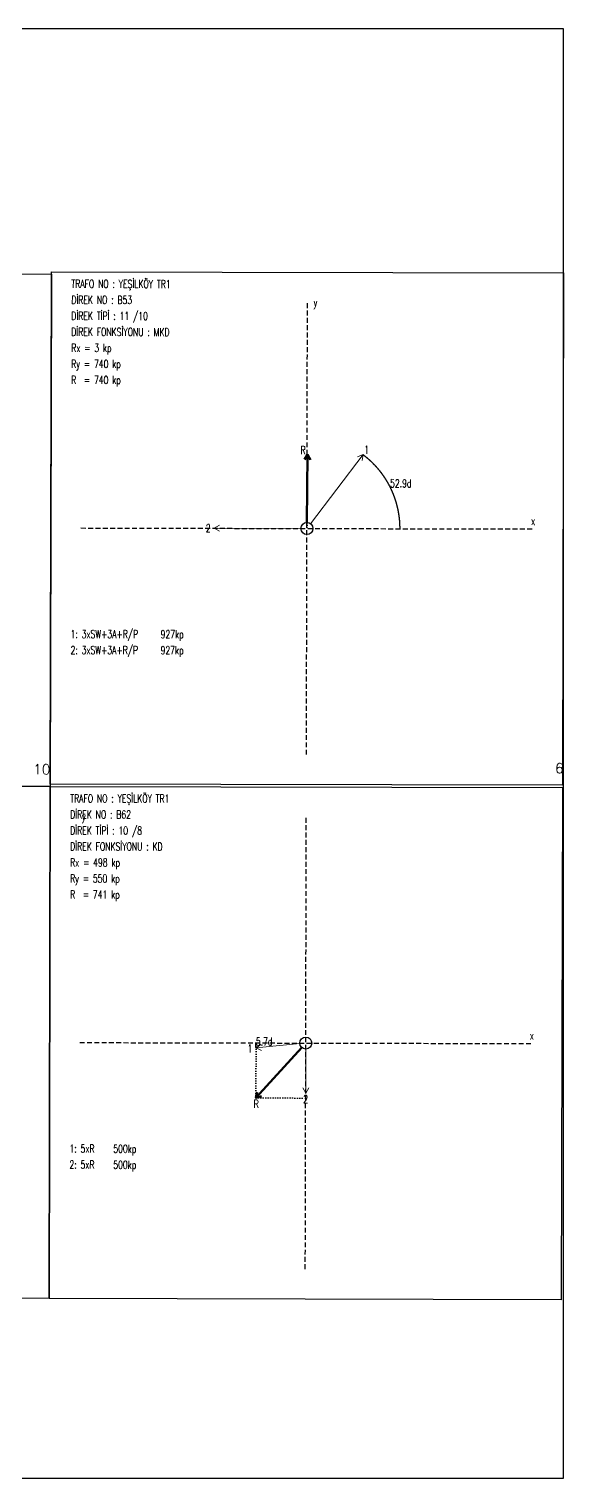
# Model space of a CAD drawing. Header units: millimetres. Extents: x 140 to 2450, y -142 to 155.
# Drawn here: x 1920.2 to 2029.7, y -142.5 to 154.5 of the extents above; entities that cross this region are included whole.
import ezdxf
from ezdxf.enums import TextEntityAlignment as Align

# ---------------------------------------------------------------- set-up
doc = ezdxf.new("R2010")
doc.units = ezdxf.units.MM
doc.linetypes.add('ACAD_ISO07W100', pattern=[0.2, 0, -0.2])
doc.linetypes.add('DASHDOT', pattern=[0.75, 0.5, -0.25])
doc.styles.get("Standard").update_dxf_attribs({"font": 'RomanS'})

msp = doc.modelspace()

# ---------------------------------------------------------------- linework, layer by layer
at = {"linetype": 'DASHDOT', "ltscale": 2}
for p, q in [((1977.081, 5.781), (1977.288, 98.476)), ((1930.837, 52.232), (2023.532, 52.025)), ((1976.846, -99.686), (1977.053, -6.992)), ((1930.602, -53.236), (2023.297, -53.442))]:
    msp.add_line(p, q, dxfattribs=at)
at = {"lineweight": 70}
for p, q in [((1977.27, 67.304), (1976.649, 66.242)), ((1977.191, 53.359), (1977.27, 67.304)), ((1977.27, 67.304), (1977.879, 66.235)), ((1976.122, -54.249), (1966.726, -64.582)), ((1966.726, -64.582), (1966.987, -63.379)), ((1966.726, -64.582), (1967.898, -64.207))]:
    msp.add_line(p, q, dxfattribs=at)
at = {"linetype": 'ACAD_ISO07W100', "ltscale": 2}
for p, q in [((1977.27, 67.304), (1977.218, 67.304)), ((1977.27, 67.304), (1977.236, 52.128)), ((1966.726, -64.582), (1966.751, -53.316)), ((1966.726, -64.582), (1976.924, -64.604))]:
    msp.add_line(p, q, dxfattribs=at)
at = {"lineweight": 15}
for p, q in [((1977.928, 53.108), (1988.68, 67.277)), ((1988.68, 67.277), (1987.546, 66.8)), ((1988.68, 67.277), (1988.526, 66.056)), ((1958.168, 52.171), (1959.235, 52.783)), ((1975.954, 52.131), (1958.168, 52.171)), ((1958.168, 52.171), (1959.232, 51.553)), ((1975.725, -53.458), (1966.744, -54.333)), ((1966.744, -54.333), (1967.745, -53.617)), ((1966.744, -54.333), (1967.864, -54.842)), ((1976.947, -54.569), (1976.927, -63.593)), ((1976.927, -63.593), (1976.314, -62.526)), ((1976.927, -63.593), (1977.544, -62.529))]:
    msp.add_line(p, q, dxfattribs=at)
msp.add_lwpolyline([(1819.801, 154.511), (1819.801, -142.489), (2029.801, -142.489), (2029.801, 154.511), (1819.801, 154.511)])
at = {"flags": 128}
for points in [[(1819.567, -0.488), (1819.801, 104.511), (1924.801, 104.277), (1924.567, -0.722), (1819.567, -0.488)], [(1924.568, -0.255), (1924.802, 104.745), (2029.801, 104.511), (2029.567, -0.488), (1924.568, -0.255)], [(1819.333, -105.488), (1819.567, -0.488), (1924.567, -0.722), (1924.333, -105.722), (1819.333, -105.488)], [(1924.333, -105.722), (1924.567, -0.722), (2029.566, -0.956), (2029.332, -105.956), (1924.333, -105.722)]]:
    msp.add_lwpolyline(points, close=True, dxfattribs=at)
at = {"color": 1, "flags": 128}
for points in [[(1988.68, 67.277), (1988.68, 67.277), (1988.706, 67.257), (1988.733, 67.237), (1988.759, 67.217), (1988.785, 67.196), (1988.812, 67.176), (1988.838, 67.156), (1988.864, 67.135), (1988.89, 67.115), (1988.916, 67.095), (1988.943, 67.074), (1988.969, 67.053), (1988.995, 67.033), (1989.021, 67.012), (1989.047, 66.992), (1989.073, 66.971), (1989.098, 66.95), (1989.124, 66.929), (1989.15, 66.908), (1989.176, 66.887), (1989.202, 66.867), (1989.227, 66.846), (1989.253, 66.824), (1989.279, 66.803), (1989.304, 66.782), (1989.33, 66.761), (1989.355, 66.74), (1989.381, 66.719), (1989.406, 66.697), (1989.432, 66.676), (1989.457, 66.655), (1989.482, 66.633), (1989.508, 66.612), (1989.533, 66.59), (1989.558, 66.569), (1989.583, 66.547), (1989.608, 66.525), (1989.634, 66.504), (1989.659, 66.482), (1989.684, 66.46), (1989.709, 66.438), (1989.734, 66.416), (1989.759, 66.394), (1989.783, 66.372), (1989.808, 66.35), (1989.833, 66.328), (1989.858, 66.306), (1989.883, 66.284), (1989.907, 66.262), (1989.932, 66.24), (1989.956, 66.217), (1989.981, 66.195), (1990.006, 66.173), (1990.03, 66.15), (1990.055, 66.128), (1990.079, 66.105), (1990.103, 66.083), (1990.128, 66.06), (1990.152, 66.038), (1990.176, 66.015), (1990.2, 65.992), (1990.225, 65.97), (1990.249, 65.947), (1990.273, 65.924), (1990.297, 65.901), (1990.321, 65.878), (1990.345, 65.855), (1990.369, 65.832), (1990.393, 65.809), (1990.417, 65.786), (1990.44, 65.763), (1990.464, 65.74), (1990.488, 65.717), (1990.512, 65.693), (1990.535, 65.67), (1990.559, 65.647), (1990.582, 65.624), (1990.606, 65.6), (1990.629, 65.577), (1990.653, 65.553), (1990.676, 65.53), (1990.7, 65.506), (1990.723, 65.482), (1990.746, 65.459), (1990.77, 65.435), (1990.793, 65.411), (1990.816, 65.388), (1990.839, 65.364), (1990.862, 65.34), (1990.885, 65.316), (1990.908, 65.292), (1990.931, 65.268), (1990.954, 65.244), (1990.977, 65.22), (1991, 65.196), (1991.023, 65.172), (1991.045, 65.148), (1991.068, 65.123), (1991.091, 65.099), (1991.113, 65.075), (1991.136, 65.051), (1991.158, 65.026), (1991.181, 65.002), (1991.203, 64.977), (1991.226, 64.953), (1991.248, 64.928), (1991.27, 64.904), (1991.293, 64.879), (1991.315, 64.855), (1991.337, 64.83), (1991.359, 64.805), (1991.381, 64.78), (1991.403, 64.756), (1991.425, 64.731), (1991.447, 64.706), (1991.469, 64.681), (1991.491, 64.656), (1991.513, 64.631), (1991.535, 64.606), (1991.557, 64.581), (1991.578, 64.556), (1991.6, 64.531), (1991.622, 64.506), (1991.643, 64.48), (1991.665, 64.455), (1991.686, 64.43), (1991.708, 64.404), (1991.729, 64.379), (1991.75, 64.354), (1991.772, 64.328), (1991.793, 64.303), (1991.814, 64.277), (1991.835, 64.252), (1991.857, 64.226), (1991.878, 64.2), (1991.899, 64.175), (1991.92, 64.149), (1991.941, 64.123), (1991.962, 64.098), (1991.982, 64.072), (1992.003, 64.046), (1992.024, 64.02), (1992.045, 63.994), (1992.065, 63.968), (1992.086, 63.942), (1992.107, 63.916), (1992.127, 63.89), (1992.148, 63.864), (1992.168, 63.838), (1992.189, 63.812), (1992.209, 63.785), (1992.229, 63.759), (1992.25, 63.733), (1992.27, 63.707), (1992.29, 63.68), (1992.31, 63.654), (1992.33, 63.628), (1992.35, 63.601), (1992.37, 63.575), (1992.39, 63.548), (1992.41, 63.522), (1992.43, 63.495), (1992.45, 63.468), (1992.47, 63.442), (1992.489, 63.415), (1992.509, 63.388), (1992.529, 63.361), (1992.548, 63.335), (1992.568, 63.308), (1992.587, 63.281), (1992.607, 63.254), (1992.626, 63.227), (1992.645, 63.2), (1992.665, 63.173), (1992.684, 63.146), (1992.703, 63.119), (1992.722, 63.092), (1992.741, 63.065), (1992.76, 63.038), (1992.78, 63.01), (1992.798, 62.983), (1992.817, 62.956), (1992.836, 62.929), (1992.855, 62.901), (1992.874, 62.874), (1992.893, 62.847), (1992.911, 62.819), (1992.93, 62.792), (1992.949, 62.764), (1992.967, 62.737), (1992.986, 62.709), (1993.004, 62.681), (1993.022, 62.654), (1993.041, 62.626), (1993.059, 62.598), (1993.077, 62.571), (1993.095, 62.543), (1993.114, 62.515), (1993.132, 62.487), (1993.15, 62.46), (1993.168, 62.432), (1993.186, 62.404), (1993.204, 62.376), (1993.222, 62.348), (1993.239, 62.32), (1993.257, 62.292), (1993.275, 62.264), (1993.292, 62.236), (1993.31, 62.207), (1993.328, 62.179), (1993.345, 62.151), (1993.363, 62.123), (1993.38, 62.095), (1993.397, 62.066), (1993.415, 62.038), (1993.432, 62.01), (1993.449, 61.981), (1993.466, 61.953), (1993.484, 61.925), (1993.501, 61.896), (1993.518, 61.868), (1993.535, 61.839), (1993.552, 61.81), (1993.568, 61.782), (1993.585, 61.753), (1993.602, 61.725), (1993.619, 61.696), (1993.635, 61.667), (1993.652, 61.639), (1993.669, 61.61), (1993.685, 61.581), (1993.702, 61.552), (1993.718, 61.523), (1993.734, 61.495), (1993.751, 61.466), (1993.767, 61.437), (1993.783, 61.408), (1993.799, 61.379), (1993.816, 61.35), (1993.832, 61.321), (1993.848, 61.292), (1993.864, 61.263), (1993.879, 61.233), (1993.895, 61.204), (1993.911, 61.175), (1993.927, 61.146), (1993.943, 61.117), (1993.958, 61.087), (1993.974, 61.058), (1993.989, 61.029), (1994.005, 60.999), (1994.02, 60.97), (1994.036, 60.941), (1994.051, 60.911), (1994.066, 60.882), (1994.082, 60.852), (1994.097, 60.823), (1994.112, 60.793), (1994.127, 60.764), (1994.142, 60.734), (1994.157, 60.704), (1994.172, 60.675), (1994.187, 60.645), (1994.202, 60.616), (1994.217, 60.586), (1994.231, 60.556), (1994.246, 60.526), (1994.261, 60.497), (1994.275, 60.467), (1994.29, 60.437), (1994.304, 60.407), (1994.319, 60.377), (1994.333, 60.347), (1994.347, 60.317), (1994.362, 60.287), (1994.376, 60.257), (1994.39, 60.227), (1994.404, 60.197), (1994.418, 60.167), (1994.432, 60.137), (1994.446, 60.107), (1994.46, 60.077), (1994.474, 60.047), (1994.488, 60.016), (1994.501, 59.986), (1994.515, 59.956), (1994.529, 59.926), (1994.542, 59.895), (1994.556, 59.865), (1994.569, 59.835), (1994.583, 59.804), (1994.596, 59.774), (1994.61, 59.744), (1994.623, 59.713), (1994.636, 59.683), (1994.649, 59.652), (1994.662, 59.622), (1994.675, 59.591), (1994.688, 59.561), (1994.701, 59.53), (1994.714, 59.5), (1994.727, 59.469), (1994.74, 59.438), (1994.752, 59.408), (1994.765, 59.377), (1994.778, 59.346), (1994.79, 59.316), (1994.803, 59.285), (1994.815, 59.254), (1994.828, 59.223), (1994.84, 59.193), (1994.852, 59.162), (1994.865, 59.131), (1994.877, 59.1), (1994.889, 59.069), (1994.901, 59.038), (1994.913, 59.007), (1994.925, 58.976), (1994.937, 58.945), (1994.949, 58.914), (1994.961, 58.883), (1994.972, 58.852), (1994.984, 58.821), (1994.996, 58.79), (1995.007, 58.759), (1995.019, 58.728), (1995.03, 58.697), (1995.042, 58.666), (1995.053, 58.635), (1995.065, 58.603), (1995.076, 58.572), (1995.087, 58.541), (1995.098, 58.51), (1995.109, 58.478), (1995.12, 58.447), (1995.131, 58.416), (1995.142, 58.384), (1995.153, 58.353), (1995.164, 58.322), (1995.175, 58.29), (1995.186, 58.259), (1995.196, 58.227), (1995.207, 58.196), (1995.217, 58.165), (1995.228, 58.133), (1995.238, 58.102), (1995.249, 58.07), (1995.259, 58.038), (1995.269, 58.007), (1995.28, 57.975), (1995.29, 57.944), (1995.3, 57.912), (1995.31, 57.881), (1995.32, 57.849), (1995.33, 57.817), (1995.34, 57.786), (1995.35, 57.754), (1995.36, 57.722), (1995.369, 57.69), (1995.379, 57.659), (1995.389, 57.627), (1995.398, 57.595), (1995.408, 57.563), (1995.417, 57.532), (1995.427, 57.5), (1995.436, 57.468), (1995.445, 57.436), (1995.454, 57.404), (1995.464, 57.372), (1995.473, 57.34), (1995.482, 57.308), (1995.491, 57.276), (1995.5, 57.244), (1995.509, 57.212), (1995.518, 57.18), (1995.526, 57.148), (1995.535, 57.116), (1995.544, 57.084), (1995.552, 57.052), (1995.561, 57.02), (1995.569, 56.988), (1995.578, 56.956), (1995.586, 56.924), (1995.595, 56.892), (1995.603, 56.86), (1995.611, 56.828), (1995.619, 56.795), (1995.627, 56.763), (1995.636, 56.731), (1995.644, 56.699), (1995.651, 56.667), (1995.659, 56.634), (1995.667, 56.602), (1995.675, 56.57), (1995.683, 56.538), (1995.69, 56.505), (1995.698, 56.473), (1995.706, 56.441), (1995.713, 56.408), (1995.72, 56.376), (1995.728, 56.344), (1995.735, 56.311), (1995.742, 56.279), (1995.75, 56.246), (1995.757, 56.214), (1995.764, 56.182), (1995.771, 56.149), (1995.778, 56.117), (1995.785, 56.084), (1995.792, 56.052), (1995.799, 56.019), (1995.805, 55.987), (1995.812, 55.954), (1995.819, 55.922), (1995.825, 55.889), (1995.832, 55.857), (1995.838, 55.824), (1995.845, 55.792), (1995.851, 55.759), (1995.857, 55.727), (1995.864, 55.694), (1995.87, 55.661), (1995.876, 55.629), (1995.882, 55.596), (1995.888, 55.563), (1995.894, 55.531), (1995.9, 55.498), (1995.906, 55.465), (1995.912, 55.433), (1995.917, 55.4), (1995.923, 55.367), (1995.929, 55.335), (1995.934, 55.302), (1995.94, 55.269), (1995.945, 55.236), (1995.951, 55.204), (1995.956, 55.171), (1995.961, 55.138), (1995.966, 55.105), (1995.972, 55.073), (1995.977, 55.04), (1995.982, 55.007), (1995.987, 54.974), (1995.992, 54.941), (1995.997, 54.909), (1996.001, 54.876), (1996.006, 54.843), (1996.011, 54.81), (1996.016, 54.777), (1996.02, 54.744), (1996.025, 54.711), (1996.029, 54.679), (1996.034, 54.646), (1996.038, 54.613), (1996.042, 54.58), (1996.047, 54.547), (1996.051, 54.514), (1996.055, 54.481), (1996.059, 54.448), (1996.063, 54.415), (1996.067, 54.382), (1996.071, 54.349), (1996.075, 54.316), (1996.078, 54.283), (1996.082, 54.25), (1996.086, 54.217), (1996.089, 54.184), (1996.093, 54.151), (1996.097, 54.118), (1996.1, 54.085), (1996.103, 54.052), (1996.107, 54.019), (1996.11, 53.986), (1996.113, 53.953), (1996.116, 53.92), (1996.119, 53.887), (1996.122, 53.854), (1996.125, 53.821), (1996.128, 53.788), (1996.131, 53.755), (1996.134, 53.722), (1996.137, 53.689), (1996.139, 53.656), (1996.142, 53.623), (1996.145, 53.59), (1996.147, 53.556), (1996.15, 53.523), (1996.152, 53.49), (1996.154, 53.457), (1996.157, 53.424), (1996.159, 53.391), (1996.161, 53.358), (1996.163, 53.325), (1996.165, 53.292), (1996.167, 53.258), (1996.169, 53.225), (1996.171, 53.192), (1996.173, 53.159), (1996.175, 53.126), (1996.176, 53.093), (1996.178, 53.06), (1996.18, 53.026), (1996.181, 52.993), (1996.183, 52.96), (1996.184, 52.927), (1996.186, 52.894), (1996.187, 52.861), (1996.188, 52.827), (1996.189, 52.794), (1996.19, 52.761), (1996.191, 52.728), (1996.193, 52.695), (1996.193, 52.662), (1996.194, 52.628), (1996.195, 52.595), (1996.196, 52.562), (1996.197, 52.529), (1996.197, 52.496), (1996.198, 52.463), (1996.199, 52.429), (1996.199, 52.396), (1996.199, 52.363), (1996.2, 52.33), (1996.2, 52.297), (1996.2, 52.263), (1996.201, 52.23), (1996.201, 52.197), (1996.201, 52.164), (1996.201, 52.131), (1996.201, 52.097), (1996.201, 52.086)], [(1966.744, -54.333), (1966.744, -54.333), (1966.74, -54.288), (1966.736, -54.244), (1966.732, -54.199), (1966.728, -54.155), (1966.725, -54.11), (1966.721, -54.066), (1966.718, -54.021), (1966.715, -53.976), (1966.713, -53.932), (1966.71, -53.887), (1966.708, -53.842), (1966.706, -53.798), (1966.704, -53.753), (1966.702, -53.708), (1966.701, -53.663), (1966.699, -53.619), (1966.698, -53.574), (1966.697, -53.529), (1966.697, -53.484), (1966.696, -53.44), (1966.696, -53.395), (1966.696, -53.35), (1966.696, -53.316)]]:
    msp.add_lwpolyline(points, dxfattribs=at)
for centre in [(1977.184, 52.128), (1976.949, -53.339)]:
    msp.add_circle(centre, 1.23)

# ---------------------------------------------------------------- texts
at = {"width": 0.7}
for s, height, p in [('TRAFO NO : YEŞİLKÖY TR1', 1.64062, (1928.898, 102.275)), ('DİREK NO : B53', 1.64062, (1928.89, 98.994)), ('DİREK TİPİ : 11 /10', 1.64062, (1928.883, 95.712)), ('DİREK FONKSİYONU : MKD', 1.64062, (1928.876, 92.431)), ('Rx = 3 kp', 1.6406, (1928.868, 89.15)), ('Ry = 740 kp', 1.64062, (1928.861, 85.869)), ('R  = 740 kp', 1.64062, (1928.854, 82.587)), ('1: 3xSW+3A+R/P    927kp', 1.64062, (1928.738, 30.498)), ('2: 3xSW+3A+R/P    927kp', 1.64062, (1928.73, 27.217)), ('TRAFO NO : YEŞİLKÖY TR1', 1.64062, (1928.663, -3.192)), ('DİREK NO : B62', 1.64062, (1928.655, -6.474)), ('DİREK TİPİ : 10 /8', 1.64062, (1928.648, -9.755)), ('DİREK FONKSİYONU : KD', 1.64062, (1928.641, -13.036)), ('Rx = 498 kp', 1.64062, (1928.633, -16.317)), ('Ry = 550 kp', 1.64062, (1928.626, -19.599)), ('R  = 741 kp', 1.64062, (1928.619, -22.88)), ('1: 5xR    500kp', 1.64062, (1928.503, -74.969)), ('2: 5xR    500kp', 1.64062, (1928.496, -78.251))]:
    msp.add_text(s, height=height, rotation=359.87236, dxfattribs=at).set_placement(p, align=Align.MIDDLE_LEFT)
for s, p in [('y', (1978.928, 98.472)), ('x', (2023.535, 53.666)), ('y', (1931.432, -6.89)), ('x', (2023.301, -51.802))]:
    msp.add_text(s, height=1.641, rotation=359.87236, dxfattribs=at).set_placement(p, align=Align.MIDDLE_CENTER)
at = {"lineweight": 70, "width": 0.7}
for p in [(1976.405, 68.179), (1966.784, -65.811)]:
    msp.add_text('R', height=1.641, rotation=359.87236, dxfattribs=at).set_placement(p, align=Align.MIDDLE_CENTER)
at = {"lineweight": 15, "width": 0.7}
for s, p in [('1', (1989.424, 68.257)), ('2', (1956.937, 52.173)), ('1', (1965.519, -54.452)), ('2', (1976.924, -64.823))]:
    msp.add_text(s, height=1.641, rotation=359.87236, dxfattribs=at).set_placement(p, align=Align.MIDDLE_CENTER)
at = {"color": 1, "width": 0.7}
for s, p in [('52.9d', (1994.227, 60.566)), ('5.7d', (1966.707, -53.825))]:
    msp.add_text(s, height=1.6406, rotation=359.87236, dxfattribs=at).set_placement(p)
msp.add_text('10', height=2.0508, rotation=359.87236).set_placement((1924.572, 1.739), align=Align.RIGHT)
msp.add_text('6', height=2.051).set_placement((2029.801, 1.972), align=Align.RIGHT)

doc.saveas('drawing.dxf')
